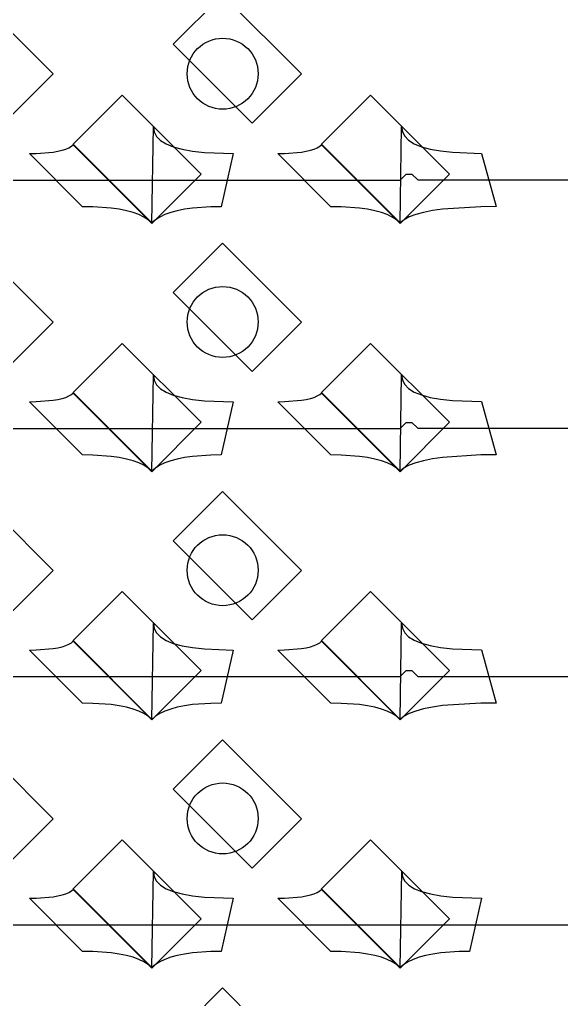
# Model space of a CAD drawing. Header units: inches. Extents: x 0.07 to 4.39, y 0.05 to 2.95.
# Drawn here: x 3.5028 to 3.6555, y 1.949 to 2.2253 of the extents above; entities that cross this region are included whole.
import ezdxf

# ---------------------------------------------------------------- set-up
doc = ezdxf.new("R2010")
doc.units = ezdxf.units.IN
doc.header["$MEASUREMENT"] = 0
doc.layers.add('Top Layer', color=1, linetype='Continuous')

# ---------------------------------------------------------------- blocks, each defined once
blk = doc.blocks.new('0805_P_______________168')
at = {"layer": 'Top Layer'}
for p, q in [((-0.03937, 0.01575), (-0.01969, 0.01575)), ((-0.03937, -0.01575), (-0.03937, 0.01575)), ((-0.01969, 0.01575), (-0.01969, -0.01575)), ((0.01969, 0.01575), (0.03937, 0.01575)), ((0.01969, -0.01575), (0.01969, 0.01575)), ((0.03937, 0.01575), (0.03937, -0.01575)), ((-0.01969, -0.01575), (-0.03937, -0.01575)), ((0.03937, -0.01575), (0.01969, -0.01575))]:
    blk.add_line(p, q, dxfattribs=at)
blk = doc.blocks.new('0805_P_______________169')
at = {"layer": 'Top Layer'}
for p, q in [((-0.03937, 0.01575), (-0.01969, 0.01575)), ((-0.03937, -0.01575), (-0.03937, 0.01575)), ((-0.01969, 0.01575), (-0.01969, -0.01575)), ((0.01969, 0.01575), (0.03937, 0.01575)), ((0.01969, -0.01575), (0.01969, 0.01575)), ((0.03937, 0.01575), (0.03937, -0.01575)), ((-0.01969, -0.01575), (-0.03937, -0.01575)), ((0.03937, -0.01575), (0.01969, -0.01575))]:
    blk.add_line(p, q, dxfattribs=at)
blk = doc.blocks.new('0805_P_______________208')
at = {"layer": 'Top Layer'}
for p, q in [((-0.03937, 0.01575), (-0.01969, 0.01575)), ((-0.03937, -0.01575), (-0.03937, 0.01575)), ((-0.01969, 0.01575), (-0.01969, -0.01575)), ((0.01969, 0.01575), (0.03937, 0.01575)), ((0.01969, -0.01575), (0.01969, 0.01575)), ((0.03937, 0.01575), (0.03937, -0.01575)), ((-0.01969, -0.01575), (-0.03937, -0.01575)), ((0.03937, -0.01575), (0.01969, -0.01575))]:
    blk.add_line(p, q, dxfattribs=at)
blk = doc.blocks.new('0805_P_______________209')
at = {"layer": 'Top Layer'}
for p, q in [((-0.03937, 0.01575), (-0.01969, 0.01575)), ((-0.03937, -0.01575), (-0.03937, 0.01575)), ((-0.01969, 0.01575), (-0.01969, -0.01575)), ((0.01969, 0.01575), (0.03937, 0.01575)), ((0.01969, -0.01575), (0.01969, 0.01575)), ((0.03937, 0.01575), (0.03937, -0.01575)), ((-0.01969, -0.01575), (-0.03937, -0.01575)), ((0.03937, -0.01575), (0.01969, -0.01575))]:
    blk.add_line(p, q, dxfattribs=at)
blk = doc.blocks.new('0805_P_______________248')
at = {"layer": 'Top Layer'}
for p, q in [((-0.03937, 0.01575), (-0.01969, 0.01575)), ((-0.03937, -0.01575), (-0.03937, 0.01575)), ((-0.01969, 0.01575), (-0.01969, -0.01575)), ((0.01969, 0.01575), (0.03937, 0.01575)), ((0.01969, -0.01575), (0.01969, 0.01575)), ((0.03937, 0.01575), (0.03937, -0.01575)), ((-0.01969, -0.01575), (-0.03937, -0.01575)), ((0.03937, -0.01575), (0.01969, -0.01575))]:
    blk.add_line(p, q, dxfattribs=at)
blk = doc.blocks.new('0805_P_______________249')
at = {"layer": 'Top Layer'}
for p, q in [((-0.03937, 0.01575), (-0.01969, 0.01575)), ((-0.03937, -0.01575), (-0.03937, 0.01575)), ((-0.01969, 0.01575), (-0.01969, -0.01575)), ((0.01969, 0.01575), (0.03937, 0.01575)), ((0.01969, -0.01575), (0.01969, 0.01575)), ((0.03937, 0.01575), (0.03937, -0.01575)), ((-0.01969, -0.01575), (-0.03937, -0.01575)), ((0.03937, -0.01575), (0.01969, -0.01575))]:
    blk.add_line(p, q, dxfattribs=at)
blk = doc.blocks.new('0805_P_______________288')
at = {"layer": 'Top Layer'}
for p, q in [((-0.03937, 0.01575), (-0.01969, 0.01575)), ((-0.03937, -0.01575), (-0.03937, 0.01575)), ((-0.01969, 0.01575), (-0.01969, -0.01575)), ((0.01969, 0.01575), (0.03937, 0.01575)), ((0.01969, -0.01575), (0.01969, 0.01575)), ((0.03937, 0.01575), (0.03937, -0.01575)), ((-0.01969, -0.01575), (-0.03937, -0.01575)), ((0.03937, -0.01575), (0.01969, -0.01575))]:
    blk.add_line(p, q, dxfattribs=at)
blk = doc.blocks.new('0805_P_______________289')
at = {"layer": 'Top Layer'}
for p, q in [((-0.03937, 0.01575), (-0.01969, 0.01575)), ((-0.03937, -0.01575), (-0.03937, 0.01575)), ((-0.01969, 0.01575), (-0.01969, -0.01575)), ((0.01969, 0.01575), (0.03937, 0.01575)), ((0.01969, -0.01575), (0.01969, 0.01575)), ((0.03937, 0.01575), (0.03937, -0.01575)), ((-0.01969, -0.01575), (-0.03937, -0.01575)), ((0.03937, -0.01575), (0.01969, -0.01575))]:
    blk.add_line(p, q, dxfattribs=at)
blk = doc.blocks.new('0805_P_______________328')
at = {"layer": 'Top Layer'}
for p, q in [((-0.03937, 0.01575), (-0.01969, 0.01575)), ((-0.03937, -0.01575), (-0.03937, 0.01575)), ((-0.01969, 0.01575), (-0.01969, -0.01575)), ((0.01969, 0.01575), (0.03937, 0.01575)), ((0.01969, -0.01575), (0.01969, 0.01575)), ((0.03937, 0.01575), (0.03937, -0.01575)), ((-0.01969, -0.01575), (-0.03937, -0.01575)), ((0.03937, -0.01575), (0.01969, -0.01575))]:
    blk.add_line(p, q, dxfattribs=at)
blk = doc.blocks.new('0805_P_______________329')
at = {"layer": 'Top Layer'}
for p, q in [((-0.03937, 0.01575), (-0.01969, 0.01575)), ((-0.03937, -0.01575), (-0.03937, 0.01575)), ((-0.01969, 0.01575), (-0.01969, -0.01575)), ((0.01969, 0.01575), (0.03937, 0.01575)), ((0.01969, -0.01575), (0.01969, 0.01575)), ((0.03937, 0.01575), (0.03937, -0.01575)), ((-0.01969, -0.01575), (-0.03937, -0.01575)), ((0.03937, -0.01575), (0.01969, -0.01575))]:
    blk.add_line(p, q, dxfattribs=at)

msp = doc.modelspace()

# ---------------------------------------------------------------- linework, layer by layer
at = {"layer": 'Top Layer'}
for p, q in [((3.54005, 2.16795), (3.54051, 2.195)), ((3.54051, 2.195), (3.54071, 2.19358)), ((3.61005, 2.16795), (3.61046, 2.19505)), ((3.61046, 2.19505), (3.61067, 2.19362)), ((3.54071, 2.19358), (3.54137, 2.1923)), ((3.54137, 2.1923), (3.54248, 2.19117)), ((3.54248, 2.19117), (3.54405, 2.1902)), ((3.61067, 2.19362), (3.61133, 2.19235)), ((3.61133, 2.19235), (3.61244, 2.19122)), ((3.61244, 2.19122), (3.61401, 2.19025)), ((3.51356, 2.18814), (3.51474, 2.18842)), ((3.51474, 2.18842), (3.51576, 2.18875)), ((3.51576, 2.18875), (3.51664, 2.18914)), ((3.51664, 2.18914), (3.51737, 2.18957)), ((3.51737, 2.18957), (3.51795, 2.19006)), ((3.51795, 2.19006), (3.54005, 2.16795)), ((3.54405, 2.1902), (3.54607, 2.18938)), ((3.54607, 2.18938), (3.54855, 2.1887)), ((3.54855, 2.1887), (3.55148, 2.18818)), ((3.58356, 2.18814), (3.58474, 2.18842)), ((3.58474, 2.18842), (3.58576, 2.18875)), ((3.58576, 2.18875), (3.58664, 2.18914)), ((3.58664, 2.18914), (3.58737, 2.18957)), ((3.58737, 2.18957), (3.58795, 2.19006)), ((3.58795, 2.19006), (3.61005, 2.16795)), ((3.61401, 2.19025), (3.61603, 2.18942)), ((3.61603, 2.18942), (3.61851, 2.18875)), ((3.61851, 2.18875), (3.62144, 2.18822)), ((3.62144, 2.18822), (3.62483, 2.18785)), ((3.50551, 2.1875), (3.50741, 2.18753)), ((3.52051, 2.1725), (3.50551, 2.1875)), ((3.50741, 2.18753), (3.51225, 2.18791)), ((3.51225, 2.18791), (3.51356, 2.18814)), ((3.55148, 2.18818), (3.55487, 2.1878)), ((3.55487, 2.1878), (3.56301, 2.1875)), ((3.56301, 2.1875), (3.5596, 2.1725)), ((3.57551, 2.1875), (3.57741, 2.18753)), ((3.59051, 2.1725), (3.57551, 2.1875)), ((3.57741, 2.18753), (3.58225, 2.18791)), ((3.58225, 2.18791), (3.58356, 2.18814)), ((3.62483, 2.18785), (3.63296, 2.18755)), ((3.63296, 2.18755), (3.63715, 2.17255)), ((3.40006, 2.18), (3.53588, 2.18)), ((3.53588, 2.18), (3.61005, 2.18)), ((3.61005, 2.18), (3.61176, 2.1817)), ((3.61176, 2.1817), (3.61337, 2.1817)), ((3.61337, 2.1817), (3.61502, 2.18005)), ((3.61502, 2.18005), (3.69295, 2.18005)), ((3.5234, 2.17245), (3.52051, 2.1725)), ((3.52857, 2.17209), (3.5234, 2.17245)), ((3.53084, 2.17177), (3.52857, 2.17209)), ((3.5329, 2.17136), (3.53084, 2.17177)), ((3.54927, 2.17177), (3.54721, 2.17136)), ((3.55154, 2.17209), (3.54927, 2.17177)), ((3.55671, 2.17245), (3.55154, 2.17209)), ((3.5596, 2.1725), (3.55671, 2.17245)), ((3.5934, 2.17245), (3.59051, 2.1725)), ((3.59857, 2.17209), (3.5934, 2.17245)), ((3.60084, 2.17177), (3.59857, 2.17209)), ((3.6029, 2.17136), (3.60084, 2.17177)), ((3.62201, 2.17181), (3.61912, 2.1714)), ((3.63283, 2.1725), (3.62201, 2.17181)), ((3.63715, 2.17255), (3.63283, 2.1725)), ((3.53475, 2.17086), (3.5329, 2.17136)), ((3.53639, 2.17027), (3.53475, 2.17086)), ((3.53782, 2.16959), (3.53639, 2.17027)), ((3.53904, 2.16882), (3.53782, 2.16959)), ((3.54229, 2.16959), (3.54107, 2.16882)), ((3.54372, 2.17027), (3.54229, 2.16959)), ((3.54536, 2.17086), (3.54372, 2.17027)), ((3.54721, 2.17136), (3.54536, 2.17086)), ((3.60475, 2.17086), (3.6029, 2.17136)), ((3.60639, 2.17027), (3.60475, 2.17086)), ((3.60782, 2.16959), (3.60639, 2.17027)), ((3.60904, 2.16882), (3.60782, 2.16959)), ((3.61261, 2.16961), (3.61115, 2.16883)), ((3.61442, 2.1703), (3.61261, 2.16961)), ((3.61659, 2.17089), (3.61442, 2.1703)), ((3.61912, 2.1714), (3.61659, 2.17089)), ((3.54005, 2.16795), (3.53904, 2.16882)), ((3.54107, 2.16882), (3.54005, 2.16795)), ((3.61005, 2.16795), (3.60904, 2.16882)), ((3.61115, 2.16883), (3.61005, 2.16795)), ((3.54005, 2.09795), (3.54051, 2.125)), ((3.54051, 2.125), (3.54071, 2.12358)), ((3.61005, 2.09795), (3.61046, 2.12505)), ((3.61046, 2.12505), (3.61067, 2.12362)), ((3.54071, 2.12358), (3.54137, 2.1223)), ((3.54137, 2.1223), (3.54248, 2.12118)), ((3.61067, 2.12362), (3.61133, 2.12235)), ((3.61133, 2.12235), (3.61244, 2.12122)), ((3.51576, 2.11875), (3.51664, 2.11914)), ((3.51664, 2.11914), (3.51737, 2.11957)), ((3.51737, 2.11957), (3.51795, 2.12005)), ((3.51795, 2.12005), (3.54005, 2.09795)), ((3.54248, 2.12118), (3.54405, 2.1202)), ((3.54405, 2.1202), (3.54607, 2.11937)), ((3.54607, 2.11937), (3.54855, 2.1187)), ((3.58576, 2.11875), (3.58664, 2.11914)), ((3.58664, 2.11914), (3.58737, 2.11957)), ((3.58737, 2.11957), (3.58795, 2.12005)), ((3.58795, 2.12005), (3.61005, 2.09795)), ((3.61244, 2.12122), (3.61401, 2.12025)), ((3.61401, 2.12025), (3.61603, 2.11942)), ((3.61603, 2.11942), (3.61851, 2.11875)), ((3.50551, 2.1175), (3.50741, 2.11753)), ((3.52051, 2.1025), (3.50551, 2.1175)), ((3.50741, 2.11753), (3.51225, 2.11791)), ((3.51225, 2.11791), (3.51356, 2.11814)), ((3.51356, 2.11814), (3.51474, 2.11842)), ((3.51474, 2.11842), (3.51576, 2.11875)), ((3.54855, 2.1187), (3.55148, 2.11817)), ((3.55148, 2.11817), (3.55487, 2.1178)), ((3.55487, 2.1178), (3.56301, 2.1175)), ((3.56301, 2.1175), (3.5596, 2.1025)), ((3.57551, 2.1175), (3.57741, 2.11753)), ((3.59051, 2.1025), (3.57551, 2.1175)), ((3.57741, 2.11753), (3.58225, 2.11791)), ((3.58225, 2.11791), (3.58356, 2.11814)), ((3.58356, 2.11814), (3.58474, 2.11842)), ((3.58474, 2.11842), (3.58576, 2.11875)), ((3.61851, 2.11875), (3.62144, 2.11822)), ((3.62144, 2.11822), (3.62483, 2.11785)), ((3.62483, 2.11785), (3.63296, 2.11755)), ((3.63296, 2.11755), (3.63715, 2.10255)), ((3.61005, 2.11), (3.61176, 2.1117)), ((3.61176, 2.1117), (3.61337, 2.1117)), ((3.61337, 2.1117), (3.61502, 2.11005)), ((3.40006, 2.11), (3.53588, 2.11)), ((3.53588, 2.11), (3.61005, 2.11)), ((3.61502, 2.11005), (3.7286, 2.11005)), ((3.5234, 2.10245), (3.52051, 2.1025)), ((3.52857, 2.10209), (3.5234, 2.10245)), ((3.53084, 2.10177), (3.52857, 2.10209)), ((3.5329, 2.10136), (3.53084, 2.10177)), ((3.53475, 2.10086), (3.5329, 2.10136)), ((3.53639, 2.10027), (3.53475, 2.10086)), ((3.53782, 2.09959), (3.53639, 2.10027)), ((3.54372, 2.10027), (3.54229, 2.09959)), ((3.54536, 2.10086), (3.54372, 2.10027)), ((3.54721, 2.10136), (3.54536, 2.10086)), ((3.54927, 2.10177), (3.54721, 2.10136)), ((3.55154, 2.10209), (3.54927, 2.10177)), ((3.55671, 2.10245), (3.55154, 2.10209)), ((3.5596, 2.1025), (3.55671, 2.10245)), ((3.5934, 2.10245), (3.59051, 2.1025)), ((3.59857, 2.10209), (3.5934, 2.10245)), ((3.60084, 2.10177), (3.59857, 2.10209)), ((3.6029, 2.10136), (3.60084, 2.10177)), ((3.60475, 2.10086), (3.6029, 2.10136)), ((3.60639, 2.10027), (3.60475, 2.10086)), ((3.60782, 2.09959), (3.60639, 2.10027)), ((3.61442, 2.1003), (3.61261, 2.09961)), ((3.61659, 2.10089), (3.61442, 2.1003)), ((3.61912, 2.1014), (3.61659, 2.10089)), ((3.62201, 2.10181), (3.61912, 2.1014)), ((3.63283, 2.1025), (3.62201, 2.10181)), ((3.63715, 2.10255), (3.63283, 2.1025)), ((3.53904, 2.09882), (3.53782, 2.09959)), ((3.54005, 2.09795), (3.53904, 2.09882)), ((3.54107, 2.09882), (3.54005, 2.09795)), ((3.54229, 2.09959), (3.54107, 2.09882)), ((3.60904, 2.09882), (3.60782, 2.09959)), ((3.61005, 2.09795), (3.60904, 2.09882)), ((3.61115, 2.09883), (3.61005, 2.09795)), ((3.61261, 2.09961), (3.61115, 2.09883)), ((3.54005, 2.02795), (3.54051, 2.055)), ((3.54051, 2.055), (3.54071, 2.05357)), ((3.54071, 2.05357), (3.54137, 2.0523)), ((3.61005, 2.02795), (3.61046, 2.05505)), ((3.61046, 2.05505), (3.61067, 2.05362)), ((3.61067, 2.05362), (3.61133, 2.05235)), ((3.54137, 2.0523), (3.54248, 2.05118)), ((3.54248, 2.05118), (3.54405, 2.0502)), ((3.54405, 2.0502), (3.54607, 2.04937)), ((3.61133, 2.05235), (3.61244, 2.05122)), ((3.61244, 2.05122), (3.61401, 2.05025)), ((3.61401, 2.05025), (3.61603, 2.04942)), ((3.50551, 2.0475), (3.50741, 2.04753)), ((3.52051, 2.0325), (3.50551, 2.0475)), ((3.50741, 2.04753), (3.51225, 2.04791)), ((3.51225, 2.04791), (3.51356, 2.04814)), ((3.51356, 2.04814), (3.51474, 2.04842)), ((3.51474, 2.04842), (3.51576, 2.04875)), ((3.51576, 2.04875), (3.51664, 2.04914)), ((3.51664, 2.04914), (3.51737, 2.04957)), ((3.51737, 2.04957), (3.51795, 2.05005)), ((3.51795, 2.05005), (3.54005, 2.02795)), ((3.54607, 2.04937), (3.54855, 2.0487)), ((3.54855, 2.0487), (3.55148, 2.04818)), ((3.55148, 2.04818), (3.55487, 2.0478)), ((3.55487, 2.0478), (3.56301, 2.0475)), ((3.56301, 2.0475), (3.5596, 2.0325)), ((3.57551, 2.0475), (3.57741, 2.04753)), ((3.59051, 2.0325), (3.57551, 2.0475)), ((3.57741, 2.04753), (3.58225, 2.04791)), ((3.58225, 2.04791), (3.58356, 2.04814)), ((3.58356, 2.04814), (3.58474, 2.04842)), ((3.58474, 2.04842), (3.58576, 2.04875)), ((3.58576, 2.04875), (3.58664, 2.04914)), ((3.58664, 2.04914), (3.58737, 2.04957)), ((3.58737, 2.04957), (3.58795, 2.05005)), ((3.58795, 2.05005), (3.61005, 2.02795)), ((3.61603, 2.04942), (3.61851, 2.04875)), ((3.61851, 2.04875), (3.62144, 2.04822)), ((3.62144, 2.04822), (3.62483, 2.04785)), ((3.62483, 2.04785), (3.63296, 2.04755)), ((3.63296, 2.04755), (3.63715, 2.03255)), ((3.47005, 2.04), (3.54006, 2.04)), ((3.54006, 2.04), (3.61005, 2.04)), ((3.61005, 2.04), (3.61176, 2.0417)), ((3.61176, 2.0417), (3.61337, 2.0417)), ((3.61337, 2.0417), (3.61502, 2.04005)), ((3.61502, 2.04005), (3.74995, 2.04005)), ((3.5234, 2.03245), (3.52051, 2.0325)), ((3.52857, 2.03209), (3.5234, 2.03245)), ((3.53084, 2.03177), (3.52857, 2.03209)), ((3.5329, 2.03136), (3.53084, 2.03177)), ((3.53475, 2.03086), (3.5329, 2.03136)), ((3.53639, 2.03027), (3.53475, 2.03086)), ((3.54536, 2.03086), (3.54372, 2.03027)), ((3.54721, 2.03136), (3.54536, 2.03086)), ((3.54927, 2.03177), (3.54721, 2.03136)), ((3.55154, 2.03209), (3.54927, 2.03177)), ((3.55671, 2.03245), (3.55154, 2.03209)), ((3.5596, 2.0325), (3.55671, 2.03245)), ((3.5934, 2.03245), (3.59051, 2.0325)), ((3.59857, 2.03209), (3.5934, 2.03245)), ((3.60084, 2.03177), (3.59857, 2.03209)), ((3.6029, 2.03136), (3.60084, 2.03177)), ((3.60475, 2.03086), (3.6029, 2.03136)), ((3.60639, 2.03027), (3.60475, 2.03086)), ((3.61659, 2.03089), (3.61442, 2.0303)), ((3.61912, 2.0314), (3.61659, 2.03089)), ((3.62201, 2.03181), (3.61912, 2.0314)), ((3.63283, 2.0325), (3.62201, 2.03181)), ((3.63715, 2.03255), (3.63283, 2.0325)), ((3.53782, 2.02959), (3.53639, 2.03027)), ((3.53904, 2.02882), (3.53782, 2.02959)), ((3.54005, 2.02795), (3.53904, 2.02882)), ((3.54107, 2.02882), (3.54005, 2.02795)), ((3.54229, 2.02959), (3.54107, 2.02882)), ((3.54372, 2.03027), (3.54229, 2.02959)), ((3.60782, 2.02959), (3.60639, 2.03027)), ((3.60904, 2.02882), (3.60782, 2.02959)), ((3.61005, 2.02795), (3.60904, 2.02882)), ((3.61115, 2.02883), (3.61005, 2.02795)), ((3.61261, 2.02961), (3.61115, 2.02883)), ((3.61442, 2.0303), (3.61261, 2.02961)), ((3.54005, 1.95795), (3.54051, 1.985)), ((3.54051, 1.985), (3.54071, 1.98358)), ((3.61005, 1.95795), (3.61051, 1.985)), ((3.61051, 1.985), (3.61071, 1.98358)), ((3.54071, 1.98358), (3.54137, 1.9823)), ((3.54137, 1.9823), (3.54248, 1.98117)), ((3.54248, 1.98117), (3.54405, 1.9802)), ((3.61071, 1.98358), (3.61137, 1.9823)), ((3.61137, 1.9823), (3.61248, 1.98117)), ((3.61248, 1.98117), (3.61405, 1.9802)), ((3.51356, 1.97814), (3.51474, 1.97842)), ((3.51474, 1.97842), (3.51576, 1.97875)), ((3.51576, 1.97875), (3.51664, 1.97914)), ((3.51664, 1.97914), (3.51737, 1.97957)), ((3.51737, 1.97957), (3.51795, 1.98005)), ((3.51795, 1.98005), (3.54005, 1.95795)), ((3.54405, 1.9802), (3.54607, 1.97938)), ((3.54607, 1.97938), (3.54855, 1.9787)), ((3.54855, 1.9787), (3.55148, 1.97818)), ((3.58356, 1.97814), (3.58474, 1.97842)), ((3.58474, 1.97842), (3.58576, 1.97875)), ((3.58576, 1.97875), (3.58664, 1.97914)), ((3.58664, 1.97914), (3.58737, 1.97957)), ((3.58737, 1.97957), (3.58795, 1.98005)), ((3.58795, 1.98005), (3.61005, 1.95795)), ((3.61405, 1.9802), (3.61607, 1.97938)), ((3.61607, 1.97938), (3.61855, 1.9787)), ((3.61855, 1.9787), (3.62148, 1.97818)), ((3.50551, 1.9775), (3.50741, 1.97753)), ((3.52051, 1.9625), (3.50551, 1.9775)), ((3.50741, 1.97753), (3.51225, 1.97791)), ((3.51225, 1.97791), (3.51356, 1.97814)), ((3.55148, 1.97818), (3.55487, 1.9778)), ((3.55487, 1.9778), (3.56301, 1.9775)), ((3.56301, 1.9775), (3.5596, 1.9625)), ((3.57551, 1.9775), (3.57741, 1.97753)), ((3.59051, 1.9625), (3.57551, 1.9775)), ((3.57741, 1.97753), (3.58225, 1.97791)), ((3.58225, 1.97791), (3.58356, 1.97814)), ((3.62148, 1.97818), (3.62487, 1.9778)), ((3.62487, 1.9778), (3.63301, 1.9775)), ((3.63301, 1.9775), (3.6296, 1.9625)), ((3.46588, 1.97), (3.83, 1.97)), ((3.5234, 1.96245), (3.52051, 1.9625)), ((3.52857, 1.96209), (3.5234, 1.96245)), ((3.53084, 1.96177), (3.52857, 1.96209)), ((3.5329, 1.96136), (3.53084, 1.96177)), ((3.54927, 1.96177), (3.54721, 1.96136)), ((3.55154, 1.96209), (3.54927, 1.96177)), ((3.55671, 1.96245), (3.55154, 1.96209)), ((3.5596, 1.9625), (3.55671, 1.96245)), ((3.5934, 1.96245), (3.59051, 1.9625)), ((3.59857, 1.96209), (3.5934, 1.96245)), ((3.60084, 1.96177), (3.59857, 1.96209)), ((3.6029, 1.96136), (3.60084, 1.96177)), ((3.61927, 1.96177), (3.61721, 1.96136)), ((3.62154, 1.96209), (3.61927, 1.96177)), ((3.62671, 1.96245), (3.62154, 1.96209)), ((3.6296, 1.9625), (3.62671, 1.96245)), ((3.53475, 1.96086), (3.5329, 1.96136)), ((3.53639, 1.96027), (3.53475, 1.96086)), ((3.53782, 1.95959), (3.53639, 1.96027)), ((3.53904, 1.95882), (3.53782, 1.95959)), ((3.54229, 1.95959), (3.54107, 1.95882)), ((3.54372, 1.96027), (3.54229, 1.95959)), ((3.54536, 1.96086), (3.54372, 1.96027)), ((3.54721, 1.96136), (3.54536, 1.96086)), ((3.60475, 1.96086), (3.6029, 1.96136)), ((3.60639, 1.96027), (3.60475, 1.96086)), ((3.60782, 1.95959), (3.60639, 1.96027)), ((3.60904, 1.95882), (3.60782, 1.95959)), ((3.61229, 1.95959), (3.61107, 1.95882)), ((3.61372, 1.96027), (3.61229, 1.95959)), ((3.61536, 1.96086), (3.61372, 1.96027)), ((3.61721, 1.96136), (3.61536, 1.96086)), ((3.54005, 1.95795), (3.53904, 1.95882)), ((3.54107, 1.95882), (3.54005, 1.95795)), ((3.61005, 1.95795), (3.60904, 1.95882)), ((3.61107, 1.95882), (3.61005, 1.95795))]:
    msp.add_line(p, q, dxfattribs=at)
for centre in [(3.56, 2.21), (3.56, 2.14), (3.56, 2.07), (3.56, 2)]:
    msp.add_circle(centre, 0.01, dxfattribs=at)

# ---------------------------------------------------------------- block references
at = {"rotation": 45}
for name, p in [('0805_P_______________169', (3.515, 2.235)), ('0805_P_______________168', (3.585, 2.235)), ('0805_P_______________209', (3.515, 2.165)), ('0805_P_______________208', (3.585, 2.165)), ('0805_P_______________249', (3.515, 2.095)), ('0805_P_______________248', (3.585, 2.095)), ('0805_P_______________289', (3.515, 2.025)), ('0805_P_______________288', (3.585, 2.025)), ('0805_P_______________329', (3.515, 1.955)), ('0805_P_______________328', (3.585, 1.955))]:
    msp.add_blockref(name, p, dxfattribs=at)

doc.saveas('drawing.dxf')
